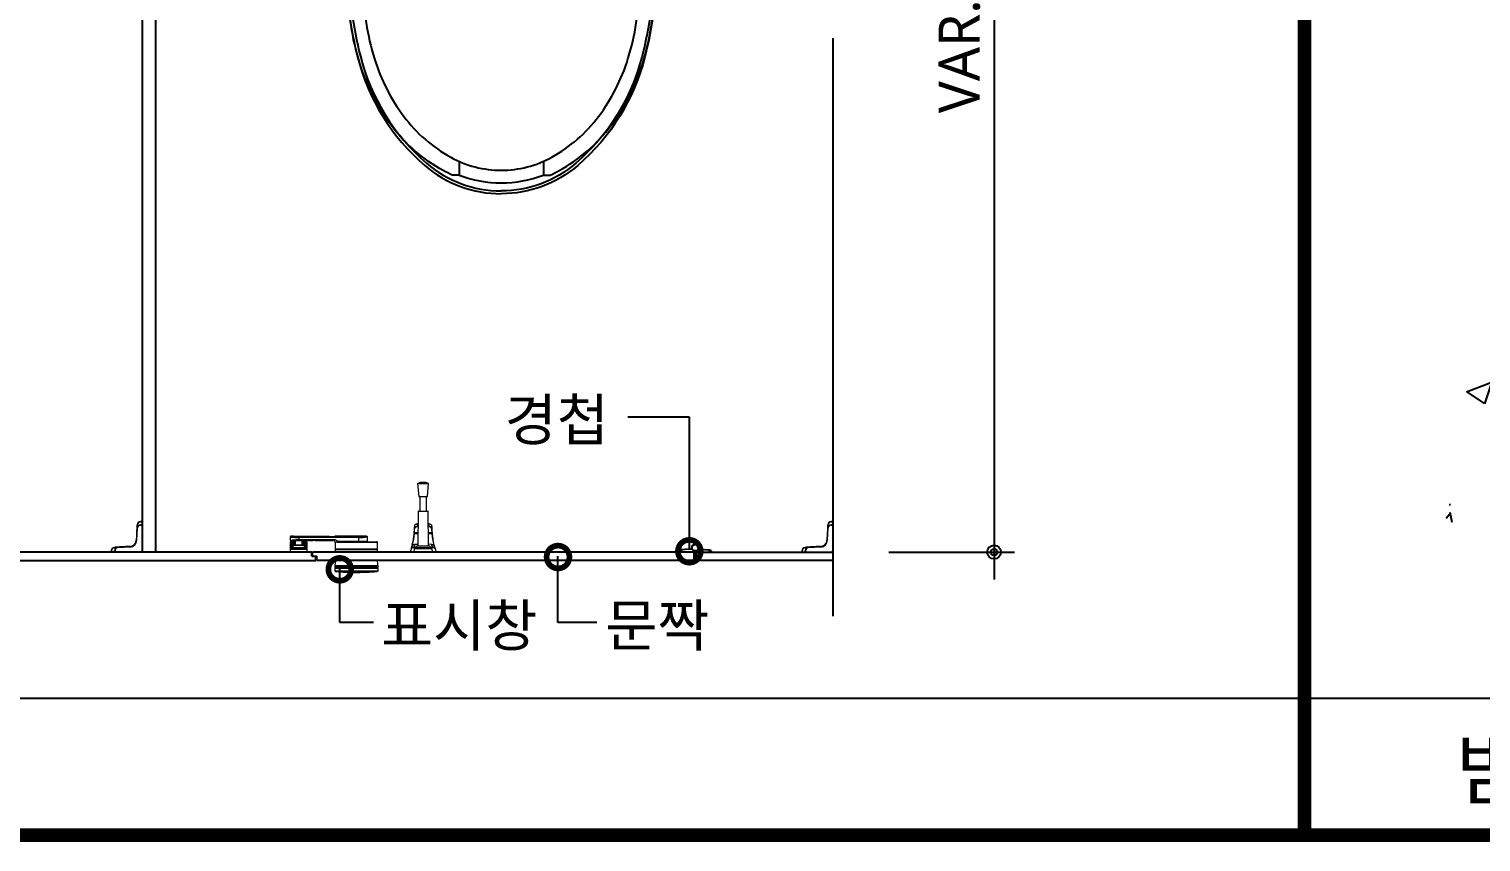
# Model space of a CAD drawing. Extents: x -256 to 8104, y -176 to 5714.
# Drawn here: x 3633 to 4694, y 2764 to 3359 of the extents above; entities that cross this region are included whole.
import ezdxf
from ezdxf.enums import TextEntityAlignment as Align

# ---------------------------------------------------------------- set-up
doc = ezdxf.new("R2010")
doc.units = 0
doc.header["$LTSCALE"] = 30
doc.layers.get('0').update_dxf_attribs({"linetype": 'CONTINUOUS'})
doc.layers.get('DEFPOINTS').update_dxf_attribs({"linetype": 'CONTINUOUS'})
for name, color, linetype in [('0_toilet', 6, 'CONTINUOUS'), ('DIM', 7, 'CONTINUOUS'), ('HAT', 8, 'CONTINUOUS'), ('TIT', 3, 'CONTINUOUS'), ('경첩', 4, 'CONTINUOUS'), ('문자', 3, 'CONTINUOUS'), ('부자재', 4, 'CONTINUOUS'), ('옷걸이', 4, 'CONTINUOUS'), ('잠금쇠(회전형)', 4, 'CONTINUOUS'), ('치수', 1, 'CONTINUOUS'), ('해치', 8, 'CONTINUOUS')]:
    doc.layers.add(name, color=color, linetype=linetype)
doc.styles.add('돋움', font='malgun.ttf')
doc.dimstyles.new('10', dxfattribs={"dimscale": 10, "dimtxt": 3, "dimasz": 1, "dimexe": 1.5, "dimexo": 2, "dimgap": 1, "dimtad": 1, "dimdec": 0, "dimlunit": 6, "dimtxsty": '돋움', "dimblk": 'DIMDOT', "dimcen": -1, "dimdle": 1.5, "dimclrt": 3, "dimazin": 3, "dimtfac": 1, "dimtdec": 0, "dimtix": 1, "dimtmove": 2, "dimatfit": 3, "dimldrblk": 'DIMDOT', "dimarcsym": 0})

# ---------------------------------------------------------------- blocks, each defined once
blk = doc.blocks.new('DIMDOT')
at = {"linetype": 'Continuous'}
blk.add_line((-2, 0), (2, 0), dxfattribs=at)
for radius in [0.5, 0.25]:
    blk.add_circle((0, 0), radius, dxfattribs=at)
blk = doc.blocks.new('*D480')
at = {"layer": 'DEFPOINTS', "color": 0}
for p in [(178967.6, 9137.4), (178967.6, 8412.4), (179064.5, 8412.4)]:
    blk.add_point(p, dxfattribs=at)
at = {"layer": 'DIM', "color": 0, "lineweight": -2, "ltscale": 10}
for p, q in [((178987.6, 9137.4), (179079.5, 9137.4)), ((179064.5, 9127.4), (179064.5, 8422.4)), ((178987.6, 8412.4), (179079.5, 8412.4))]:
    blk.add_line(p, q, dxfattribs=at)
at = {"layer": 'DIM', "color": 0, "lineweight": -2, "xscale": 10, "yscale": 10, "zscale": 10}
for p, rotation in [((179064.5, 9137.4), 90), ((179064.5, 8412.4), 270)]:
    blk.add_blockref('DIMDOT', p, dxfattribs=dict(at, rotation=rotation))
at = {"layer": 'DIM', "color": 3, "insert": (179039.2, 8774.9), "char_height": 30, "attachment_point": 5, "rotation": 90, "style": '돋움'}
blk.add_mtext('VAR.', dxfattribs=at)
blk = doc.blocks.new('_DOTSMALL')
at = {"color": 0, "linetype": 'ByBlock', "const_width": 0.5}
blk.add_lwpolyline([(-0.0625, 0, 1), (0.0625, 0, 1)], format="xyb", close=True, dxfattribs=at)
blk = doc.blocks.new('A$C63EC304E')
at = {"layer": '치수', "color": 1, "xscale": 2.5, "yscale": 2.5, "zscale": 2.5, "rotation": 234.3098741996962}
blk.add_blockref('_DOTSMALL', (0.312, 0.312), dxfattribs=at)
blk = doc.blocks.new('A$C2BC9653E')
at = {"layer": '치수', "xscale": 0.3333333333333333, "yscale": 0.3333333333333333, "zscale": 0.3333333333333333}
blk.add_blockref('A$C63EC304E', (0, 0), dxfattribs=at)
blk = doc.blocks.new('A$C7FC71301')
at = {"layer": '치수', "rotation": 180}
blk.add_blockref('A$C2BC9653E', (0.208, 0.208), dxfattribs=at)
blk = doc.blocks.new('A$C4A20372B')
at = {"layer": '치수'}
blk.add_blockref('A$C7FC71301', (0, 0), dxfattribs=at)
blk = doc.blocks.new('A$C566469F5')
at = {"layer": '치수'}
blk.add_blockref('A$C4A20372B', (0, 0), dxfattribs=at)
blk = doc.blocks.new('A$C7E317CD4')
at = {"layer": '해치', "xscale": 2, "yscale": 2, "zscale": 2}
blk.add_blockref('A$C566469F5', (0, 0), dxfattribs=at)
blk = doc.blocks.new('A$C601D7F27')
at = {"layer": '치수'}
blk.add_blockref('A$C7E317CD4', (0, 0), dxfattribs=at)
blk = doc.blocks.new('A$C38802C08')
at = {"layer": '치수'}
blk.add_blockref('A$C601D7F27', (0, 0), dxfattribs=at)
blk = doc.blocks.new('A$C10E41893')
at = {"layer": '부자재'}
for p, q in [((6.5, 0), (6.5, 196)), ((123.3, 196), (6.5, 196)), ((123.3, 192.5), (6.5, 192.5)), ((54.8, 0), (54.8, 177.5)), ((61.4, 0), (61.4, 177.5)), ((6.5, 0), (6.5, -196)), ((54.8, 0), (54.8, -177.5)), ((61.4, 0), (61.4, -177.5)), ((123.3, -192.5), (6.5, -192.5)), ((123.3, -196), (6.5, -196))]:
    blk.add_line(p, q, dxfattribs=at)
for points in [[(122.7, 196, -0.012538), (123.3, 196), (334.6, 190.3, -0.055395), (444.7, 175.1, -0.154276), (576.9, 93.3, -0.179504), (611.5, 0, -0.179504)], [(122.8, 192.5, -0.012538), (123.2, 192.5), (334.5, 186.8, -0.055395), (443.8, 171.7, -0.154276), (574.3, 91, -0.179504), (608, 0, -0.179504)], [(572, 51.4), (588.8, 51.4), (588.8, 59.6, 0.021185), (583.3, 70.7, 0.106084), (528.4, 133.7, 0.085733), (452.6, 172.4, 0.075373), (358.7, 186.6, 0.075373), (264.8, 172.4, 0.085733), (189, 133.7, 0.007337), (184.4, 130.1), (184.4, 122), (204.7, 122)], [(156.7, -72, 0.089162), (200.2, -118.7, 0.085733), (270.3, -154.5, 0.075373), (358.7, -167.9, 0.075373), (447.1, -154.5, 0.085733), (517.2, -118.7, 0.106084), (567, -61.6, 0.126931), (582.8, 0, 0.126931), (567, 61.6, 0.106084), (517.2, 118.7, 0.085733), (447.1, 154.5, 0.075373), (358.7, 167.9, 0.075373), (270.3, 154.5, 0.085733), (200.2, 118.7, 0.089162), (156.7, 72)], [(588.8, -51.4, 0.090214), (598.2, 0, 0.090214), (588.8, 51.4, 0.106084)], [(122.7, -196, 0.012538), (123.3, -196), (334.6, -190.3, 0.055395), (444.7, -175.1, 0.154276), (576.9, -93.3, 0.179504), (611.5, 0, 0.179504)], [(122.8, -192.5, 0.012538), (123.2, -192.5), (334.5, -186.8, 0.055395), (443.8, -171.7, 0.154276), (574.3, -91, 0.179504), (608, 0, 0.179504)], [(572, -51.4), (588.8, -51.4), (588.8, -59.6, -0.021185), (583.3, -70.7, -0.106084), (528.4, -133.7, -0.085733), (452.6, -172.4, -0.075373), (358.7, -186.6, -0.075373), (264.8, -172.4, -0.085733), (189, -133.7, -0.007337), (184.4, -130.1), (184.4, -122), (204.7, -122)]]:
    blk.add_lwpolyline(points, format="xyb", dxfattribs=at)
blk.add_lwpolyline([(138, -60.8), (119.3, -60.8), (119.3, -79.5), (156.7, -79.5), (156.7, -60.8), (138, -60.8), (147.3, -60.8), (147.3, 60.8), (138, 60.8), (156.7, 60.8), (156.7, 79.5), (119.3, 79.5), (119.3, 60.8), (138, 60.8), (138, -60.8), (119.3, -60.8)], dxfattribs=at)
for centre, start, end in [((39.8, 177.5), 0, 90), ((46.4, 177.5), 0, 90), ((39.8, -177.5), 270, 0), ((46.4, -177.5), 270, 0)]:
    blk.add_arc(centre, 15, start, end, dxfattribs=at)
blk = doc.blocks.new('EDGE_18', base_point=(174726.3, 5436.3))
at = {"layer": '해치'}
h = blk.add_hatch(dxfattribs=at)
h.set_pattern_fill('AR-CONC', color=256, style=0)
h.set_pattern_definition([(50, (177965.83, 7000.36), (182.185, -15.939), [19.05, -209.55]), (355, (177965.83, 7000.36), (-35.243, 191.057), [15.24, -167.64]), (100.451, (177981.02, 6999.03), (146.943, 175.117), [16.19, -178.09]), (46.184, (177965.83, 7051.16), (271.079, -42.042), [28.575, -314.325]), (96.636, (177988.42, 7047.66), (237.404, 247.426), [24.285, -267.135]), (351.184, (177965.83, 7051.16), (237.405, 247.425), [22.86, -251.46]), (21, (177991.23, 7038.46), (151.615, -102.2655), [19.05, -209.55]), (326, (177991.23, 7038.46), (61.802, 184.188), [15.24, -167.64]), (71.4514, (178003.87, 7029.94), (213.416, 81.923), [16.19, -178.09]), (37.5, (177965.835, 7000.36), (3.0886, 84.555), [0, -165.608, 0, -170.18, 0, -168.275]), (7.5, (177965.835, 7000.36), (66.8197, 100.1806), [0, -97.028, 0, -161.798, 0, -64.135]), (327.5, (177909.19, 7000.36), (135.5906, -5.7287), [0, -63.5, 0, -198.12, 0, -262.89]), (317.5, (177883.79, 7000.36), (148.129, 25.4265), [0, -82.55, 0, -131.572, 0, -186.69])])
h.paths.add_polyline_path([(180445.4, 8434.1), (180445.4, 8537.1), (179395.2, 8537.1), (179395.2, 8434.1)])
blk.add_line((178946.5, 8788.2), (178946.5, 8365.6))
at = {"color": 8}
for p, q in [((177210.4, 8305.6), (179173, 8305.6)), ((179173, 8305.6), (180558.3, 8305.6))]:
    blk.add_line(p, q, dxfattribs=at)
at = {"color": 8, "const_width": 10}
for points in [[(179291.5, 8205.6), (179291.5, 10974.7)], [(174773.7, 8205.6), (180558.3, 8205.6)]]:
    blk.add_lwpolyline(points, dxfattribs=at)
at = {"layer": '0_toilet'}
for p, q in [((178441.5, 9137.4), (178441.5, 8412.4)), ((178451.6, 8412.4), (178451.6, 9137.4)), ((178565.5, 8412.4), (178336.5, 8412.4)), ((178565.5, 8409.4), (178565.5, 8412.4)), ((178565.5, 8409.4), (178569.2, 8409.4)), ((178845.1, 8412.4), (178566.2, 8412.4)), ((178566.2, 8409.4), (178566.2, 8412.4)), ((178568.5, 8406.4), (178568.5, 8409.4)), ((178569.2, 8406.4), (178569.2, 8409.4)), ((178845.1, 8406.4), (178845.1, 8412.4)), ((178846.6, 8412.4), (178946.5, 8412.4)), ((178846.6, 8406.4), (178846.6, 8412.4)), ((178336.5, 8406.4), (178568.5, 8406.4)), ((178845.1, 8406.4), (178569.2, 8406.4)), ((178946.5, 8406.4), (178846.6, 8406.4))]:
    blk.add_line(p, q, dxfattribs=at)
at = {"layer": '경첩', "color": 4, "linetype": 'Continuous', "lineweight": 15}
for p, q in [((178437.7, 8431.5), (178437.6, 8428.8)), ((178437.7, 8431.5), (178437.9, 8431.3)), ((178437.8, 8432.1), (178438, 8432)), ((178438, 8432.6), (178437.9, 8430.1)), ((178438.2, 8431.2), (178438.2, 8432.6)), ((178440.2, 8432.4), (178440.2, 8432.5)), ((178440.2, 8432.5), (178441.5, 8432.5)), ((178440.2, 8432.4), (178440.2, 8432.1)), ((178441.5, 8432.4), (178440.2, 8432.4)), ((178440.2, 8432.1), (178441.5, 8432.1)), ((178440.3, 8434.6), (178440.3, 8434.9)), ((178441.5, 8434.9), (178440.3, 8434.9)), ((178440.3, 8434.6), (178441.5, 8434.6)), ((178441.5, 8434.6), (178441.5, 8434.9)), ((178441.5, 8432.5), (178441.5, 8434.6)), ((178441.5, 8432.1), (178441.5, 8432.4)), ((178441.5, 8432.1), (178441.5, 8413.9)), ((178942.7, 8431.5), (178942.6, 8428.8)), ((178942.7, 8431.5), (178943, 8431.3)), ((178942.8, 8432.1), (178943, 8432)), ((178943, 8432.6), (178942.9, 8430.1)), ((178943.2, 8431.2), (178943.3, 8432.6)), ((178945.3, 8432.4), (178945.3, 8432.5)), ((178945.3, 8432.5), (178946.5, 8432.5)), ((178945.3, 8432.4), (178945.3, 8432.1)), ((178946.5, 8432.4), (178945.3, 8432.4)), ((178945.3, 8432.1), (178946.5, 8432.1)), ((178945.4, 8434.6), (178945.4, 8434.9)), ((178946.5, 8434.9), (178945.4, 8434.9)), ((178945.4, 8434.6), (178946.5, 8434.6)), ((178946.5, 8434.6), (178946.5, 8434.9)), ((178946.5, 8432.5), (178946.5, 8434.6)), ((178946.5, 8432.1), (178946.5, 8432.4)), ((178946.5, 8432.1), (178946.5, 8413.9)), ((178436.9, 8419.8), (178437.1, 8419.6)), ((178437.1, 8420.7), (178437.4, 8420.5)), ((178437.3, 8420.1), (178437.1, 8420.3)), ((178437.1, 8420.3), (178437.3, 8420.1)), ((178437.3, 8423.3), (178437.2, 8422.4)), ((178437.2, 8422.4), (178437.5, 8422.1)), ((178437.2, 8422.4), (178437.2, 8422.3)), ((178437.2, 8422.3), (178437.5, 8422)), ((178437.2, 8422.3), (178437.2, 8421.9)), ((178437.2, 8421.9), (178437.5, 8421.7)), ((178437.2, 8421.9), (178437.2, 8421.8)), ((178437.2, 8421.8), (178437.5, 8421.6)), ((178437.2, 8421.8), (178437.2, 8421.2)), ((178437.2, 8420.9), (178437.4, 8420.7)), ((178437.5, 8426.8), (178437.3, 8423.9)), ((178437.3, 8423.9), (178437.6, 8423.7)), ((178437.3, 8423.9), (178437.6, 8423.7)), ((178437.3, 8423.9), (178437.3, 8423.5)), ((178437.3, 8423.5), (178437.5, 8423.3)), ((178437.3, 8423.3), (178437.5, 8423)), ((178437.9, 8430.1), (178437.4, 8421.2)), ((178437.5, 8428.2), (178437.8, 8427.9)), ((178437.5, 8427.8), (178437.7, 8427.6)), ((178437.5, 8427.8), (178437.5, 8427.2)), ((178437.5, 8427.2), (178437.7, 8426.9)), ((178437.5, 8426.8), (178437.7, 8426.6)), ((178437.6, 8428.8), (178437.8, 8428.6)), ((178437.7, 8421.1), (178438.1, 8430.1)), ((178942, 8419.8), (178942.2, 8419.6)), ((178942.3, 8420.1), (178942.1, 8420.3)), ((178942.1, 8420.3), (178942.3, 8420.1)), ((178942.3, 8421.8), (178942.2, 8421.2)), ((178942.2, 8420.9), (178942.4, 8420.7)), ((178942.2, 8420.7), (178942.4, 8420.5)), ((178942.3, 8423.3), (178942.6, 8423)), ((178942.3, 8423.3), (178942.3, 8422.4)), ((178942.3, 8422.4), (178942.5, 8422.1)), ((178942.3, 8422.4), (178942.3, 8422.3)), ((178942.3, 8422.3), (178942.5, 8422)), ((178942.3, 8422.3), (178942.3, 8421.9)), ((178942.3, 8421.9), (178942.5, 8421.7)), ((178942.3, 8421.9), (178942.3, 8421.8)), ((178942.3, 8421.8), (178942.5, 8421.6)), ((178942.5, 8426.8), (178942.4, 8423.9)), ((178942.4, 8423.9), (178942.6, 8423.7)), ((178942.4, 8423.9), (178942.6, 8423.7)), ((178942.4, 8423.9), (178942.4, 8423.5)), ((178942.4, 8423.5), (178942.6, 8423.3)), ((178942.9, 8430.1), (178942.5, 8421.2)), ((178942.6, 8427.8), (178942.5, 8427.2)), ((178942.5, 8427.2), (178942.8, 8426.9)), ((178942.5, 8426.8), (178942.7, 8426.6)), ((178942.6, 8428.8), (178942.8, 8428.6)), ((178942.6, 8428.2), (178942.8, 8427.9)), ((178942.6, 8427.8), (178942.8, 8427.6)), ((178942.7, 8421.1), (178943.2, 8430.1)), ((178419.2, 8413.5), (178419, 8413.5)), ((178419, 8413.5), (178419, 8412.4)), ((178419, 8412.4), (178419.2, 8412.4)), ((178419.2, 8412.4), (178419.2, 8413.5)), ((178419.2, 8412.4), (178421.4, 8412.4)), ((178423.7, 8416), (178421.2, 8415.9)), ((178421.2, 8415.6), (178422.7, 8415.7)), ((178421.4, 8412.4), (178421.4, 8413.6)), ((178421.4, 8413.6), (178421.5, 8413.6)), ((178421.5, 8413.6), (178421.7, 8413.6)), ((178421.5, 8413.6), (178421.5, 8412.4)), ((178421.5, 8412.4), (178421.7, 8412.4)), ((178421.7, 8416.1), (178421.8, 8416.1)), ((178421.7, 8416.1), (178421.9, 8415.9)), ((178421.7, 8412.4), (178421.7, 8413.6)), ((178440, 8412.4), (178421.7, 8412.4)), ((178425, 8416.3), (178421.8, 8416.1)), ((178432.7, 8416.4), (178423.7, 8416)), ((178423.7, 8415.7), (178432.7, 8416.2)), ((178425, 8416.3), (178425.2, 8416.1)), ((178425.7, 8416.3), (178425.9, 8416.1)), ((178426, 8416.3), (178426.3, 8416.1)), ((178429.4, 8416.5), (178426.7, 8416.4)), ((178426.7, 8416.4), (178426.9, 8416.1)), ((178429.4, 8416.5), (178429.6, 8416.3)), ((178430.1, 8416.5), (178430.3, 8416.3)), ((178430.4, 8416.5), (178430.6, 8416.3)), ((178431.1, 8416.6), (178431.3, 8416.3)), ((178432.4, 8416.6), (178431.1, 8416.6)), ((178432.7, 8416.7), (178432.4, 8416.6)), ((178432.4, 8416.6), (178432.7, 8416.4)), ((178433.7, 8416.8), (178433.9, 8416.6)), ((178434.2, 8417), (178434.4, 8416.8)), ((178434.5, 8417.1), (178434.6, 8416.9)), ((178434.9, 8417.3), (178435.1, 8417.2)), ((178435.1, 8417.5), (178435.3, 8417.3)), ((178436.2, 8418.5), (178436.4, 8418.3)), ((178436.4, 8418.7), (178436.5, 8418.5)), ((178436.6, 8419.2), (178436.8, 8419)), ((178436.8, 8419.4), (178436.9, 8419.2)), ((178924.3, 8413.5), (178924, 8413.5)), ((178924, 8413.5), (178924, 8412.4)), ((178924, 8412.4), (178924.3, 8412.4)), ((178924.3, 8412.4), (178924.3, 8413.5)), ((178924.3, 8412.4), (178926.4, 8412.4)), ((178928.8, 8416), (178926.3, 8415.9)), ((178926.3, 8415.6), (178927.7, 8415.7)), ((178926.4, 8412.4), (178926.4, 8413.6)), ((178926.4, 8413.6), (178926.5, 8413.6)), ((178926.5, 8413.6), (178926.8, 8413.6)), ((178926.5, 8413.6), (178926.5, 8412.4)), ((178926.5, 8412.4), (178926.8, 8412.4)), ((178930.1, 8416.3), (178926.8, 8416.1)), ((178926.8, 8416.1), (178926.8, 8416.1)), ((178926.8, 8416.1), (178926.9, 8415.9)), ((178926.8, 8412.4), (178926.8, 8413.6)), ((178945, 8412.4), (178926.8, 8412.4)), ((178937.7, 8416.4), (178928.8, 8416)), ((178928.8, 8415.7), (178937.7, 8416.2)), ((178930.1, 8416.3), (178930.3, 8416.1)), ((178930.7, 8416.3), (178931, 8416.1)), ((178931.1, 8416.3), (178931.3, 8416.1)), ((178934.4, 8416.5), (178931.7, 8416.4)), ((178931.7, 8416.4), (178932, 8416.1)), ((178934.4, 8416.5), (178934.7, 8416.3)), ((178935.1, 8416.5), (178935.4, 8416.3)), ((178935.5, 8416.5), (178935.7, 8416.3)), ((178936.1, 8416.6), (178936.4, 8416.3)), ((178937.5, 8416.6), (178936.1, 8416.6)), ((178937.7, 8416.7), (178937.5, 8416.6)), ((178937.5, 8416.6), (178937.7, 8416.4)), ((178938.7, 8416.8), (178938.9, 8416.6)), ((178939.3, 8417), (178939.5, 8416.8)), ((178939.5, 8417.1), (178939.7, 8416.9)), ((178940, 8417.3), (178940.1, 8417.2)), ((178940.2, 8417.5), (178940.4, 8417.3)), ((178941.3, 8418.5), (178941.4, 8418.3)), ((178941.4, 8418.7), (178941.6, 8418.5)), ((178941.7, 8419.2), (178941.9, 8419)), ((178941.8, 8419.4), (178942, 8419.2))]:
    blk.add_line(p, q, dxfattribs=at)
at = {"layer": '경첩', "color": 4, "linetype": 'Continuous', "lineweight": 15, "flags": 128}
for points in [[(178437.7, 8432.1), (178437.7, 8432.1), (178437.7, 8432.1), (178437.8, 8432.1), (178437.8, 8432.1), (178437.8, 8432.1), (178437.8, 8432.1), (178437.8, 8432.1), (178437.8, 8432.1)], [(178437.7, 8432.1), (178437.7, 8431.9), (178437.7, 8431.8), (178437.7, 8431.7), (178437.7, 8431.5)], [(178438.2, 8432.6), (178438.2, 8432.6), (178438.1, 8432.6), (178438.1, 8432.6), (178438.1, 8432.6), (178438, 8432.6), (178438, 8432.6), (178438, 8432.6), (178438, 8432.6)], [(178942.8, 8432.1), (178942.8, 8431.9), (178942.7, 8431.8), (178942.7, 8431.7), (178942.7, 8431.5)], [(178942.8, 8432.1), (178942.8, 8432.1), (178942.8, 8432.1), (178942.8, 8432.1), (178942.8, 8432.1), (178942.8, 8432.1), (178942.8, 8432.1), (178942.8, 8432.1), (178942.8, 8432.1)], [(178943.3, 8432.6), (178943.2, 8432.6), (178943.2, 8432.6), (178943.1, 8432.6), (178943.1, 8432.6), (178943.1, 8432.6), (178943.1, 8432.6), (178943, 8432.6), (178943, 8432.6)], [(178437.2, 8420.9), (178437.2, 8420.7), (178437.1, 8420.7)], [(178437.1, 8420.3), (178437.1, 8420.3), (178437.1, 8420.3)], [(178437.3, 8423.9), (178437.3, 8423.9), (178437.3, 8423.9)], [(178437.3, 8423.5), (178437.3, 8423.4), (178437.3, 8423.4), (178437.3, 8423.3)], [(178437.4, 8421.2), (178437.4, 8421.2), (178437.5, 8421.2), (178437.5, 8421.2), (178437.5, 8421.2), (178437.6, 8421.2), (178437.6, 8421.2), (178437.6, 8421.2), (178437.7, 8421.1)], [(178437.6, 8428.8), (178437.5, 8428.7), (178437.5, 8428.6), (178437.5, 8428.5), (178437.5, 8428.4), (178437.5, 8428.3), (178437.5, 8428.2), (178437.5, 8428.2), (178437.5, 8428.2)], [(178437.9, 8430.1), (178437.9, 8430.1), (178437.9, 8430.1), (178437.9, 8430.1), (178437.9, 8430.1), (178438, 8430.1), (178438, 8430.1), (178438.1, 8430.1), (178438.1, 8430.1)], [(178942.1, 8420.3), (178942.1, 8420.3), (178942.1, 8420.3)], [(178942.2, 8420.9), (178942.2, 8420.7), (178942.2, 8420.7)], [(178942.4, 8423.5), (178942.4, 8423.4), (178942.3, 8423.4), (178942.3, 8423.3)], [(178942.4, 8423.9), (178942.4, 8423.9), (178942.4, 8423.9)], [(178942.5, 8421.2), (178942.5, 8421.2), (178942.5, 8421.2), (178942.5, 8421.2), (178942.6, 8421.2), (178942.6, 8421.2), (178942.6, 8421.2), (178942.7, 8421.2), (178942.7, 8421.1)], [(178942.6, 8428.8), (178942.6, 8428.7), (178942.6, 8428.6), (178942.6, 8428.5), (178942.6, 8428.4), (178942.6, 8428.3), (178942.6, 8428.2), (178942.6, 8428.2), (178942.6, 8428.2)], [(178942.9, 8430.1), (178942.9, 8430.1), (178942.9, 8430.1), (178943, 8430.1), (178943, 8430.1), (178943, 8430.1), (178943.1, 8430.1), (178943.1, 8430.1), (178943.2, 8430.1)], [(178421.2, 8415.6), (178421.2, 8415.7), (178421.2, 8415.7), (178421.2, 8415.8), (178421.2, 8415.8), (178421.2, 8415.8), (178421.2, 8415.8), (178421.2, 8415.9), (178421.2, 8415.9)], [(178423.7, 8416), (178423.7, 8416), (178423.7, 8416), (178423.7, 8415.9), (178423.7, 8415.9), (178423.7, 8415.9), (178423.7, 8415.8), (178423.7, 8415.8), (178423.7, 8415.7)], [(178425.7, 8416.3), (178425.7, 8416.3), (178425.6, 8416.3), (178425.6, 8416.3), (178425.5, 8416.3), (178425.4, 8416.3), (178425.3, 8416.3), (178425.1, 8416.3), (178425, 8416.3)], [(178426.7, 8416.4), (178426.6, 8416.4), (178426.5, 8416.4), (178426.4, 8416.4), (178426.3, 8416.3), (178426.2, 8416.3), (178426.1, 8416.3), (178426.1, 8416.3), (178426, 8416.3), (178426, 8416.3)], [(178430.1, 8416.5), (178430.1, 8416.5), (178430, 8416.5), (178430, 8416.5), (178429.9, 8416.5), (178429.8, 8416.5), (178429.7, 8416.5), (178429.5, 8416.5), (178429.4, 8416.5)], [(178431.1, 8416.6), (178430.9, 8416.6), (178430.8, 8416.6), (178430.7, 8416.6), (178430.6, 8416.6), (178430.5, 8416.6), (178430.5, 8416.5), (178430.4, 8416.5), (178430.4, 8416.5)], [(178432.7, 8416.4), (178432.7, 8416.4), (178432.7, 8416.4), (178432.7, 8416.4), (178432.7, 8416.3), (178432.7, 8416.3), (178432.7, 8416.2), (178432.7, 8416.2), (178432.7, 8416.2)], [(178926.3, 8415.6), (178926.3, 8415.7), (178926.3, 8415.7), (178926.3, 8415.8), (178926.3, 8415.8), (178926.3, 8415.8), (178926.3, 8415.8), (178926.3, 8415.9), (178926.3, 8415.9)], [(178928.8, 8416), (178928.8, 8416), (178928.8, 8416), (178928.8, 8415.9), (178928.8, 8415.9), (178928.8, 8415.9), (178928.8, 8415.8), (178928.8, 8415.8), (178928.8, 8415.7)], [(178930.7, 8416.3), (178930.7, 8416.3), (178930.7, 8416.3), (178930.6, 8416.3), (178930.5, 8416.3), (178930.4, 8416.3), (178930.3, 8416.3), (178930.2, 8416.3), (178930.1, 8416.3)], [(178931.7, 8416.4), (178931.6, 8416.4), (178931.5, 8416.4), (178931.4, 8416.4), (178931.3, 8416.3), (178931.2, 8416.3), (178931.2, 8416.3), (178931.1, 8416.3), (178931.1, 8416.3), (178931.1, 8416.3)], [(178935.1, 8416.5), (178935.1, 8416.5), (178935.1, 8416.5), (178935, 8416.5), (178934.9, 8416.5), (178934.8, 8416.5), (178934.7, 8416.5), (178934.6, 8416.5), (178934.4, 8416.5)], [(178936.1, 8416.6), (178936, 8416.6), (178935.9, 8416.6), (178935.8, 8416.6), (178935.7, 8416.6), (178935.6, 8416.6), (178935.5, 8416.5), (178935.5, 8416.5), (178935.5, 8416.5)], [(178937.7, 8416.4), (178937.7, 8416.4), (178937.7, 8416.4), (178937.7, 8416.4), (178937.7, 8416.3), (178937.7, 8416.3), (178937.7, 8416.2), (178937.7, 8416.2), (178937.7, 8416.2)]]:
    blk.add_lwpolyline(points, dxfattribs=at)
at = {"layer": '경첩', "color": 4, "linetype": 'Continuous', "lineweight": 15}
for centre, radius, start, end in [((178440.2, 8430), 2.35, 90, 177.3017), ((178440.3, 8432.5), 2.35, 90, 177.3017), ((178440.2, 8430), 2.1, 90, 177.3017), ((178440.3, 8432.5), 2.1, 90, 177.3017), ((178945.3, 8430), 2.35, 90, 177.3017), ((178945.4, 8432.5), 2.35, 90, 177.3017), ((178945.3, 8430), 2.1, 90, 177.3017), ((178945.4, 8432.5), 2.1, 90, 177.3017), ((178432.4, 8421.4), 5, 272.6983, 357.3017), ((178432.4, 8421.4), 5.25, 272.6983, 357.3017), ((178432.4, 8421.4), 4.75, 335.0052, 340.234), ((178432.4, 8421.4), 4.75, 340.234, 346.7569), ((178432.4, 8421.4), 4.75, 346.8377, 351.3944), ((178432.4, 8421.4), 4.75, 354.0912, 357.3017), ((178937.5, 8421.4), 5, 272.6983, 357.3017), ((178937.5, 8421.4), 5.25, 272.6983, 357.3017), ((178937.5, 8421.4), 4.75, 335.0052, 340.234), ((178937.5, 8421.4), 4.75, 340.234, 346.7569), ((178937.5, 8421.4), 4.75, 346.8377, 351.3944), ((178937.5, 8421.4), 4.75, 354.0912, 357.3017), ((178421.3, 8413.5), 2.35, 92.6983, 180), ((178421.3, 8413.5), 2.1, 92.6983, 180), ((178423.8, 8413.6), 2.35, 92.6983, 180), ((178423.8, 8413.6), 2.1, 92.6983, 180), ((178432.4, 8421.4), 4.75, 272.6983, 285), ((178432.4, 8421.4), 4.75, 284.9998, 291.7506), ((178432.4, 8421.4), 4.75, 294.9948, 301.2998), ((178432.5, 8421.4), 4.75, 301.2991, 304.3858), ((178432.4, 8421.4), 4.75, 304.3849, 322.5608), ((178432.4, 8421.4), 4.75, 322.5612, 325.6145), ((178432.4, 8421.4), 4.75, 325.6151, 331.8264), ((178440, 8413.9), 1.5, 270, 0), ((178926.4, 8413.5), 2.35, 92.6983, 180), ((178926.4, 8413.5), 2.1, 92.6983, 180), ((178928.9, 8413.6), 2.35, 92.6983, 180), ((178928.9, 8413.6), 2.1, 92.6983, 180), ((178937.5, 8421.4), 4.75, 272.6983, 285), ((178937.5, 8421.4), 4.75, 284.9998, 291.7506), ((178937.5, 8421.4), 4.75, 294.9948, 301.2998), ((178937.5, 8421.4), 4.75, 301.2991, 304.3858), ((178937.5, 8421.4), 4.75, 304.3849, 322.5608), ((178937.5, 8421.4), 4.75, 322.5612, 325.6145), ((178937.5, 8421.4), 4.75, 325.6151, 331.8264), ((178945, 8413.9), 1.5, 270, 0)]:
    blk.add_arc(centre, radius, start, end, dxfattribs=at)
at = {"layer": '부자재'}
for p, q in [((178834.4, 8413.3), (178834.4, 8412.4)), ((178845.1, 8412.4), (178834.4, 8412.4)), ((178842.2, 8414.5), (178835, 8414)), ((178835.7, 8413.5), (178835.7, 8412.4)), ((178845.9, 8412.9), (178845.9, 8412.1)), ((178846.1, 8412.1), (178845.9, 8412.1)), ((178846.1, 8412.9), (178846.1, 8412.1)), ((178846.6, 8412.4), (178857.6, 8412.4)), ((178846.6, 8412.4), (178846.6, 8412.4)), ((178848.9, 8414.5), (178857, 8414)), ((178856.4, 8413.5), (178856.4, 8412.4)), ((178857.6, 8413.3), (178857.6, 8412.4))]:
    blk.add_line(p, q, dxfattribs=at)
at = {"layer": '부자재', "color": 1}
blk.add_circle((178846, 8415.6), 2.34, dxfattribs=at)
at = {"layer": '부자재'}
for centre, radius, start, end in [((178835.1, 8413.3), 0.7, 101.7765, 181.6712), ((178836.5, 8413.2), 0.884, 113.4077, 164.5497), ((178842.1, 8415.8), 1.29, 272.9231, 352.4724), ((178846, 8415.6), 2.62, 270, 180), ((178846.4, 8411.3), 1.65, 102.5267, 141.5475), ((178845.7, 8411.3), 1.65, 43.1003, 77.4733), ((178846.1, 8415.2), 2.86, 280.084, 345.9792), ((178849.9, 8415.8), 1.29, 187.5276, 267.0769), ((178855.5, 8413.2), 0.884, 15.4503, 67.3004), ((178856.9, 8413.3), 0.7, 358.3288, 78.2235)]:
    blk.add_arc(centre, radius, start, end, dxfattribs=at)
at = {"layer": '옷걸이', "lineweight": 15}
for p, q in [((178643, 8462.7), (178643.8, 8453.2)), ((178643, 8462.7), (178651, 8462.7)), ((178650.3, 8453.2), (178651, 8462.7)), ((178643.8, 8453.2), (178650.3, 8453.2)), ((178644.5, 8453.2), (178644.5, 8442.4)), ((178649.5, 8442.4), (178649.5, 8453.2)), ((178643.3, 8442.1), (178643.1, 8416.9)), ((178650.8, 8442.1), (178643.3, 8442.1)), ((178643.5, 8442.4), (178647, 8442.4)), ((178647, 8442.4), (178650.5, 8442.4)), ((178651, 8416.9), (178650.8, 8442.1)), ((178643.2, 8433), (178643.1, 8433)), ((178643.1, 8433), (178643.1, 8432.9)), ((178643.2, 8432.9), (178643.1, 8432.9)), ((178643.1, 8431.4), (178643.1, 8431)), ((178643.1, 8431.4), (178643.2, 8431.4)), ((178643.2, 8431), (178643.1, 8431)), ((178651, 8433), (178650.9, 8433)), ((178651, 8432.9), (178650.9, 8432.9)), ((178650.9, 8431.4), (178650.9, 8431)), ((178650.9, 8431.4), (178650.9, 8431.4)), ((178650.9, 8431), (178650.9, 8431)), ((178651, 8433), (178651, 8432.9)), ((178643.1, 8425.9), (178640.7, 8425.9)), ((178640.8, 8426.7), (178643.1, 8426.7)), ((178650.9, 8426.7), (178653.3, 8426.7)), ((178653.4, 8425.9), (178650.9, 8425.9)), ((178637.5, 8412.4), (178638.4, 8414.9)), ((178639.9, 8412.4), (178637.5, 8412.4)), ((178638.4, 8414.9), (178638.4, 8415)), ((178638.4, 8414.9), (178638.4, 8414.9)), ((178639.4, 8415.7), (178639.2, 8415.7)), ((178640.8, 8417.8), (178639.3, 8417.8)), ((178640.8, 8417.8), (178639.3, 8417.8)), ((178639.3, 8415.6), (178639.3, 8415.6)), ((178654.7, 8415.6), (178639.3, 8415.6)), ((178640.7, 8414.9), (178639.9, 8412.4)), ((178654.1, 8412.4), (178639.9, 8412.4)), ((178640.7, 8417.2), (178640.8, 8417.8)), ((178640.7, 8414.9), (178640.7, 8415.6)), ((178640.7, 8415.6), (178653.3, 8415.6)), ((178653.3, 8414.9), (178640.7, 8414.9)), ((178651.8, 8416.9), (178642.2, 8416.9)), ((178654.7, 8417.8), (178653.3, 8417.8)), ((178653.3, 8417.8), (178653.3, 8417.2)), ((178654.7, 8417.8), (178653.3, 8417.8)), ((178653.3, 8414.9), (178653.3, 8415.6)), ((178654.1, 8412.4), (178653.3, 8414.9)), ((178656.5, 8412.4), (178654.1, 8412.4)), ((178654.8, 8415.7), (178654.7, 8415.7)), ((178654.7, 8415.6), (178654.7, 8415.6)), ((178654.8, 8415.7), (178654.8, 8415.7)), ((178655.7, 8415), (178655.7, 8414.9)), ((178655.7, 8414.9), (178656.5, 8412.4)), ((178655.7, 8414.9), (178655.7, 8414.9))]:
    blk.add_line(p, q, dxfattribs=at)
at = {"layer": '옷걸이', "lineweight": 15, "flags": 128}
for points in [[(178643.1, 8433), (178643, 8433), (178642.7, 8433), (178642.4, 8432.9), (178642.1, 8432.9), (178641.8, 8432.8), (178641.5, 8432.6), (178641.2, 8432.5), (178641, 8432.3), (178640.9, 8432.1), (178640.7, 8431.9), (178640.6, 8431.6), (178640.6, 8431.4), (178640.6, 8431.4)], [(178643.1, 8432.9), (178642.7, 8432.9), (178642.3, 8432.8), (178641.9, 8432.7), (178641.5, 8432.6), (178641.2, 8432.4), (178641, 8432.2), (178640.8, 8431.9), (178640.7, 8431.7), (178640.6, 8431.3), (178640.6, 8431.3)], [(178640.6, 8429.8), (178640.6, 8430.1), (178640.7, 8430.3), (178640.9, 8430.6), (178641.2, 8430.8), (178641.5, 8431), (178641.8, 8431.1), (178642.2, 8431.3), (178642.6, 8431.3), (178643.1, 8431.4)], [(178643.1, 8431), (178642.6, 8431), (178642.3, 8430.9), (178641.9, 8430.8), (178641.6, 8430.7), (178641.4, 8430.5), (178641.1, 8430.3), (178641, 8430.1), (178640.9, 8429.8), (178640.9, 8429.6)], [(178650.9, 8431.4), (178651.4, 8431.4), (178651.8, 8431.3), (178652.2, 8431.2), (178652.5, 8431), (178652.8, 8430.8), (178653.1, 8430.6), (178653.3, 8430.4), (178653.4, 8430.1), (178653.4, 8429.8)], [(178653.2, 8429.6), (178653.1, 8429.9), (178653, 8430.1), (178652.8, 8430.4), (178652.6, 8430.5), (178652.3, 8430.7), (178652, 8430.9), (178651.7, 8431), (178651.3, 8431), (178650.9, 8431)], [(178653.4, 8431.3), (178653.5, 8431.3), (178653.4, 8431.5), (178653.4, 8431.8), (178653.3, 8432), (178653.1, 8432.2), (178652.9, 8432.4), (178652.7, 8432.5), (178652.4, 8432.7), (178652.2, 8432.8), (178651.9, 8432.9), (178651.5, 8433), (178651.2, 8433), (178651, 8433)], [(178653.5, 8431.3), (178653.4, 8431.6), (178653.3, 8431.8), (178653.2, 8432.1), (178652.9, 8432.3), (178652.6, 8432.5), (178652.3, 8432.7), (178651.9, 8432.8), (178651.5, 8432.9), (178651, 8432.9), (178651, 8432.9)], [(178640.4, 8425.9), (178640.4, 8425.9), (178640.5, 8425.9), (178640.5, 8425.9), (178640.5, 8425.9), (178640.5, 8425.9), (178640.6, 8425.9), (178640.6, 8425.9), (178640.7, 8425.9)], [(178653.6, 8425.9), (178653.6, 8425.9), (178653.6, 8425.9), (178653.6, 8425.9), (178653.5, 8425.9), (178653.5, 8425.9), (178653.5, 8425.9), (178653.4, 8425.9), (178653.4, 8425.9)], [(178639.1, 8417.6), (178639.1, 8417.6), (178639.1, 8417.6)], [(178639.3, 8415.7), (178639.2, 8415.7), (178639.2, 8415.7)], [(178639.3, 8417.8), (178639.3, 8417.8), (178639.3, 8417.8)], [(178639.4, 8415.7), (178639.3, 8415.7), (178639.3, 8415.6)], [(178639.3, 8415.7), (178639.3, 8415.7), (178639.4, 8415.7)], [(178641.5, 8415.7), (178641.1, 8415.7), (178640.9, 8415.7), (178640.8, 8415.7), (178640.9, 8415.8), (178641.2, 8415.8), (178641.3, 8415.8)], [(178643.1, 8418.2), (178642.5, 8418.1), (178641.2, 8418.1)], [(178652.8, 8418.1), (178651.3, 8418.2), (178651, 8418.2)], [(178652.8, 8415.8), (178653, 8415.8), (178653.2, 8415.8), (178653.2, 8415.7), (178653.1, 8415.7), (178652.7, 8415.7), (178652.3, 8415.7)], [(178654.7, 8415.6), (178654.7, 8415.7), (178654.7, 8415.7)], [(178654.8, 8415.7), (178654.7, 8415.7), (178654.7, 8415.7)]]:
    blk.add_lwpolyline(points, dxfattribs=at)
at = {"layer": '옷걸이', "lineweight": 15}
for centre, radius, start, end in [((178647, 8452.4), 11, 68.7607, 111.2393), ((178643.5, 8442.1), 0.25, 90, 179.5), ((178650.5, 8442.1), 0.25, 0.5, 90), ((178587.8, 8430.1), 52.8, 359.6096, 1.2369), ((178587.8, 8431.8), 55.3, 359.6189, 1.2073), ((178706.2, 8431.8), 55.3, 178.7927, 180.3811), ((178706.2, 8430.1), 52.8, 178.7631, 180.3904), ((178587.8, 8430.1), 52.8, 346.2317, 355.4136), ((178587.8, 8430.1), 53, 346.5097, 355.4136), ((178587.8, 8430.1), 52.8, 355.4136, 356.451), ((178587.8, 8430.1), 52.8, 356.4511, 359.6096), ((178640.7, 8426.9), 0.23, 185.4574, 275.1888), ((178640.8, 8429.8), 0.227, 188.2087, 276.392), ((178606.8, 8429.3), 34.1, 354.2736, 355.5668), ((178587.8, 8430), 53, 356.4511, 359.6096), ((178653.2, 8429.8), 0.227, 263.608, 351.7913), ((178706.2, 8430), 53, 180.3904, 183.5489), ((178653.3, 8426.9), 0.23, 264.8112, 354.5426), ((178687.3, 8429.3), 34.1, 184.4333, 185.7264), ((178706.2, 8430.1), 52.8, 180.3904, 183.5489), ((178706.2, 8430.1), 53, 184.5864, 193.4903), ((178706.2, 8430.1), 52.8, 183.5489, 184.5865), ((178706.2, 8430.1), 52.8, 184.5864, 193.7683), ((178589.1, 8429.8), 51.5, 343.2376, 346.2577), ((178639.5, 8414.6), 1.17, 101.397, 160.6752), ((178639.3, 8414.6), 1, 89.9937, 161.8081), ((178589.5, 8430), 51.3, 343.5226, 346.2377), ((178639.3, 8417.5), 0.25, 90.2728, 166.2395), ((178639.3, 8417.5), 0.247, 89.2585, 165.9158), ((178638.9, 8417.5), 1.81, 282.0607, 352.5143), ((178638.8, 8417.9), 2.24, 284.8265, 3.5932), ((178641.1, 8417.7), 0.376, 79.9393, 150.5456), ((178641, 8417.8), 0.248, 89.5881, 179.723), ((178641.2, 8417.8), 0.307, 84.7786, 118.9817), ((178640.9, 8417.2), 1.43, 284.1057, 346.9245), ((178647.2, 8816.8), 401.1, 269.1968, 270.7316), ((178653.2, 8417.2), 1.44, 193.1186, 255.9655), ((178652.9, 8417.8), 0.271, 58.6344, 97.6053), ((178652.9, 8417.7), 0.4, 32.0092, 97.8083), ((178655.3, 8417.9), 2.24, 176.3909, 255.1894), ((178653, 8417.8), 0.248, 0.277, 90.4119), ((178655.1, 8417.5), 1.8, 186.7864, 258.2605), ((178654.7, 8417.5), 0.25, 13.7617, 89.4531), ((178654.7, 8417.5), 0.247, 14.0842, 90.7415), ((178704.4, 8429.9), 51.2, 193.7584, 196.469), ((178654.7, 8414.6), 1, 18.1919, 90.0063), ((178654.6, 8414.6), 1.16, 19.2937, 79.3942), ((178705.2, 8429.9), 51.7, 193.7493, 196.7564)]:
    blk.add_arc(centre, radius, start, end, dxfattribs=at)
at = {"layer": '잠금쇠(회전형)', "linetype": 'Continuous', "lineweight": 15}
for p, q in [((178549.7, 8423.5), (178549.7, 8421)), ((178549.7, 8421), (178553, 8421)), ((178552.1, 8424), (178550.2, 8424)), ((178550.2, 8419.9), (178550.6, 8419.9)), ((178550.6, 8419.4), (178550.6, 8419.9)), ((178550.6, 8419.9), (178552.5, 8419.9)), ((178552.5, 8419.4), (178552.5, 8419.9)), ((178552.5, 8419.9), (178553.5, 8419.9)), ((178553, 8421), (178553, 8421)), ((178553.5, 8420.5), (178553.5, 8417.6)), ((178578.5, 8423.8), (178556, 8423.8)), ((178578.5, 8423.8), (178556, 8423.8)), ((178556, 8423.8), (178556, 8423.8)), ((178556, 8423.5), (178600, 8423.5)), ((178556, 8423), (178556, 8423.5)), ((178556, 8423), (178556, 8421.5)), ((178600, 8423), (178556, 8423)), ((178582.5, 8421.5), (178556, 8421.5)), ((178558.5, 8417.6), (178558.5, 8420.5)), ((178558.5, 8419.9), (178559.5, 8419.9)), ((178559, 8421), (178566.3, 8421)), ((178559.5, 8419.9), (178559.5, 8419.4)), ((178559.5, 8419.9), (178561.4, 8419.9)), ((178561.4, 8419.9), (178561.4, 8419.4)), ((178561.4, 8419.9), (178561.7, 8419.9)), ((178568.2, 8421), (178581.2, 8421)), ((178578.5, 8423.8), (178578.5, 8423.8)), ((178581.2, 8421), (178581.2, 8421)), ((178605.7, 8424), (178582.4, 8424)), ((178584.1, 8420), (178584.1, 8420.2)), ((178584.9, 8420), (178584.9, 8420.5)), ((178584.9, 8420.5), (178600, 8420.5)), ((178584.9, 8420), (178613.2, 8420)), ((178600, 8423.5), (178600, 8423)), ((178600, 8420.5), (178600, 8423)), ((178600, 8420), (178600, 8420.5)), ((178600, 8420.5), (178606.2, 8420.5)), ((178606.2, 8420.5), (178606.2, 8423.5)), ((178549.7, 8419.4), (178549.7, 8412.4)), ((178550.1, 8419.4), (178549.7, 8419.4)), ((178549.7, 8412.4), (178562.2, 8412.4)), ((178550.1, 8414.4), (178550.1, 8419.4)), ((178550.1, 8419.4), (178550.6, 8419.4)), ((178561.8, 8414.4), (178550.1, 8414.4)), ((178550.6, 8419.4), (178550.6, 8414.8)), ((178552.5, 8419.4), (178550.6, 8419.4)), ((178550.6, 8414.8), (178550.7, 8414.9)), ((178550.7, 8418.9), (178552.5, 8418.9)), ((178550.7, 8414.9), (178550.7, 8418.9)), ((178551.2, 8418.4), (178550.7, 8418.9)), ((178550.7, 8414.9), (178550.8, 8414.9)), ((178550.8, 8414.9), (178561.2, 8414.9)), ((178551.2, 8418.4), (178551.2, 8414.9)), ((178552.5, 8418.4), (178551.2, 8418.4)), ((178551.7, 8417.4), (178551.7, 8415.9)), ((178558.9, 8417.4), (178551.7, 8417.4)), ((178551.7, 8415.9), (178558.9, 8415.9)), ((178552, 8417.6), (178558.7, 8417.6)), ((178558.7, 8415.6), (178552, 8415.6)), ((178552.5, 8418.9), (178552.5, 8419.4)), ((178553, 8419.4), (178552.5, 8419.4)), ((178552.5, 8418.9), (178552.5, 8418.4)), ((178552.5, 8418.9), (178553, 8418.9)), ((178553.5, 8418.4), (178552.5, 8418.4)), ((178553, 8419.4), (178553, 8418.9)), ((178553.5, 8419.4), (178553, 8419.4)), ((178553, 8418.9), (178553.5, 8418.9)), ((178559, 8419.4), (178558.5, 8419.4)), ((178558.5, 8418.9), (178559, 8418.9)), ((178559.5, 8418.4), (178558.5, 8418.4)), ((178558.7, 8417.6), (178560, 8417.6)), ((178560, 8415.6), (178558.7, 8415.6)), ((178560.2, 8417.4), (178558.9, 8417.4)), ((178558.9, 8415.9), (178560.2, 8415.9)), ((178559.5, 8419.4), (178559, 8419.4)), ((178559, 8418.9), (178559, 8419.4)), ((178559, 8418.9), (178559.5, 8418.9)), ((178561.4, 8419.4), (178559.5, 8419.4)), ((178559.5, 8419.4), (178559.5, 8418.9)), ((178559.5, 8418.9), (178561.2, 8418.9)), ((178559.5, 8418.9), (178559.5, 8418.4)), ((178560.7, 8418.4), (178559.5, 8418.4)), ((178560.2, 8415.9), (178560.2, 8417.4)), ((178561.2, 8418.9), (178560.7, 8418.4)), ((178560.7, 8414.9), (178560.7, 8418.4)), ((178561.2, 8418.9), (178561.2, 8414.9)), ((178561.2, 8414.9), (178561.2, 8414.9)), ((178561.2, 8414.9), (178561.4, 8414.8)), ((178561.4, 8414.8), (178561.4, 8419.4)), ((178561.4, 8419.4), (178561.8, 8419.4)), ((178561.8, 8419.4), (178561.8, 8414.4)), ((178562.2, 8419.4), (178561.8, 8419.4)), ((178562.2, 8412.4), (178562.2, 8419.4)), ((178582.7, 8419.4), (178582.7, 8414.5)), ((178613.7, 8414.5), (178582.7, 8414.5)), ((178582.7, 8414.4), (178582.7, 8412.6)), ((178582.7, 8414.4), (178613.7, 8414.4)), ((178582.7, 8412.6), (178613.7, 8412.6)), ((178613.5, 8412.4), (178583, 8412.4)), ((178613.7, 8419.5), (178584.2, 8419.5)), ((178590.5, 8414.5), (178590.5, 8414.4)), ((178606, 8414.4), (178606, 8414.5)), ((178610.6, 8414.4), (178610.6, 8414.5)), ((178612.7, 8414.4), (178612.7, 8414.5)), ((178612.7, 8414.4), (178612.7, 8414.5)), ((178613.7, 8414.5), (178613.7, 8419.5)), ((178613.7, 8412.6), (178613.7, 8414.4)), ((178582.5, 8402.4), (178582.5, 8401.4)), ((178614, 8402.4), (178582.5, 8402.4)), ((178614, 8401.4), (178582.5, 8401.4)), ((178582.5, 8400.4), (178582.5, 8398.8)), ((178614, 8400.4), (178582.5, 8400.4)), ((178582.5, 8398.8), (178598.2, 8398.8)), ((178598.2, 8398.3), (178582.9, 8398.3)), ((178613.5, 8400.9), (178583, 8400.9)), ((178613.5, 8400.9), (178583, 8400.9)), ((178613.3, 8406.3), (178583.2, 8406.3)), ((178583.4, 8406.4), (178598.2, 8406.4)), ((178598.2, 8406.4), (178613.1, 8406.4)), ((178598.2, 8398.8), (178614, 8398.8)), ((178613.5, 8398.3), (178598.2, 8398.3)), ((178614, 8401.4), (178614, 8402.4)), ((178614, 8398.8), (178614, 8400.4)), ((178586.1, 8398.1), (178610.4, 8398.1)), ((178586.1, 8398.1), (178598.2, 8398.1)), ((178610.1, 8398), (178586.4, 8398)), ((178592.6, 8397.9), (178592.7, 8397.9)), ((178592.7, 8397.9), (178603.8, 8397.9)), ((178595.5, 8397.8), (178595.5, 8397.9)), ((178596.1, 8397.6), (178600.4, 8397.6)), ((178596.1, 8397.6), (178600.4, 8397.6)), ((178596.4, 8397.9), (178596.4, 8397.8)), ((178596.4, 8397.8), (178600.1, 8397.8)), ((178600, 8397.6), (178596.5, 8397.6)), ((178598.2, 8398.1), (178610.4, 8398.1)), ((178600.1, 8397.8), (178600.1, 8397.9)), ((178601, 8397.9), (178601, 8397.8)), ((178603.8, 8397.9), (178604, 8397.9))]:
    blk.add_line(p, q, dxfattribs=at)
at = {"layer": '잠금쇠(회전형)', "linetype": 'Continuous', "lineweight": 15, "flags": 128}
for points in [[(178556, 8423.8), (178555.3, 8423.8), (178554.7, 8423.8), (178554.1, 8423.8), (178553.5, 8423.9), (178553.1, 8423.9), (178552.7, 8423.9), (178552.4, 8423.9), (178552.2, 8424), (178552.1, 8424), (178552.1, 8424)], [(178592.6, 8397.8), (178592.4, 8397.8), (178592.3, 8397.9), (178592.3, 8397.9), (178592.5, 8397.9), (178592.6, 8397.9)], [(178596.5, 8397.6), (178596.5, 8397.6), (178596.5, 8397.7), (178596.5, 8397.7), (178596.5, 8397.7), (178596.4, 8397.7), (178596.4, 8397.7), (178596.4, 8397.7), (178596.4, 8397.8)], [(178600, 8397.6), (178600, 8397.6), (178600, 8397.7), (178600, 8397.7), (178600, 8397.7), (178600, 8397.7), (178600.1, 8397.7), (178600.1, 8397.7), (178600.1, 8397.8)], [(178604, 8397.9), (178604.1, 8397.9), (178604.2, 8397.9), (178604.2, 8397.9), (178604.1, 8397.8), (178603.9, 8397.8)]]:
    blk.add_lwpolyline(points, dxfattribs=at)
at = {"layer": '잠금쇠(회전형)', "linetype": 'Continuous', "lineweight": 15}
for centre, radius, start, end in [((178550.2, 8423.5), 0.5, 90, 180), ((178556, 8469.4), 46.4, 262.2082, 269.9516), ((178556, 8381.5), 39.9, 90.0704, 99.0775), ((178550.2, 8419.4), 0.5, 90, 180), ((178550.6, 8419.4), 0.485, 91.9622, 181.8362), ((178556, 8462.4), 38.9, 261.4299, 269.9411), ((178552.5, 8419.4), 0.5, 0, 90), ((178556, 8380.7), 40.4, 85.7371, 94.238), ((178553, 8420.5), 0.5, 0.4364, 88.0475), ((178556, 8392.9), 27.7, 84.8219, 95.1479), ((178559, 8420.5), 0.5, 89.9688, 179.9724), ((178559.5, 8419.4), 0.5, 90, 180), ((178561.4, 8419.4), 0.485, 358.1638, 88.0378), ((178561.7, 8419.4), 0.5, 0, 90), ((178567.2, 8381.7), 39.3, 88.5426, 91.4397), ((178578.5, 8463.4), 39.6, 270.014, 275.6703), ((178573.7, 8442), 22.3, 289.4853, 292.988), ((178581.2, 8419.4), 1.56, 359.595, 89.9503), ((178582.5, 8419.9), 1.54, 8.6008, 92.9035), ((178604.7, 8371.7), 52.5, 113.1385, 114.7084), ((178584.8, 8419.3), 1.18, 89.4884, 132.259), ((178585.8, 8420.1), 1.69, 184.5827, 202.3275), ((178584.8, 8419.4), 0.588, 82.6337, 171.8516), ((178600, 8462.3), 38.8, 270.0516, 278.5774), ((178600, 8469.4), 46.3, 270.0429, 277.7974), ((178605.7, 8423.5), 0.5, 0, 90), ((178606.7, 8420.5), 0.5, 180, 270), ((178613.2, 8419.5), 0.5, 0, 90), ((178550.9, 8414.1), 0.816, 110.8265, 158.264), ((178552, 8417.4), 0.25, 90, 180), ((178552, 8415.9), 0.25, 180, 270), ((178552.5, 8418.9), 0.5, 270, 0), ((178559.5, 8418.9), 0.5, 180, 270), ((178560, 8417.4), 0.25, 0, 90), ((178560, 8415.9), 0.25, 270, 0), ((178561.1, 8414.1), 0.816, 21.736, 69.1735), ((178583, 8412.6), 0.25, 180, 270), ((178613.5, 8412.6), 0.25, 270, 0), ((178593.5, 8402.4), 11, 159.2996, 180), ((178582.5, 8400.9), 0.5, 0, 90), ((178582.5, 8400.9), 0.5, 270, 0), ((178583, 8398.8), 0.5, 180, 264.5584), ((178598.2, 8558.9), 161.3, 264.5584, 265.686), ((178583.4, 8406.2), 0.15, 90, 159.2996), ((178598.2, 8558.9), 161.3, 274.314, 275.4416), ((178613.1, 8406.2), 0.15, 20.7004, 90), ((178603, 8402.4), 11, 0, 20.7004), ((178614, 8400.9), 0.5, 90, 180), ((178614, 8400.9), 0.5, 180, 270), ((178613.5, 8398.8), 0.5, 275.4416, 0), ((178586.1, 8398.2), 0.125, 265.686, 270), ((178586.4, 8398.2), 0.125, 235.4626, 265.7969), ((178598.2, 8559.1), 161.5, 265.7969, 269.2276), ((178592.5, 8396.1), 1.78, 88.6382, 96.0273), ((178598.5, 8478.5), 80.9, 265.7789, 267.8287), ((178598.6, 8478.6), 80.8, 266.5383, 267.829), ((178595.4, 8397.8), 0.114, 281.5317, 6.6087), ((178596.4, 8420.3), 22.6, 267.7351, 270.0014), ((178596.5, 8428.4), 30.7, 268.0585, 270.0013), ((178600, 8428.1), 30.5, 269.9897, 271.9505), ((178600.1, 8420.1), 22.4, 269.9881, 272.2754), ((178598.2, 8559.1), 161.5, 270.7724, 274.2031), ((178601.1, 8397.8), 0.114, 173.3913, 258.4683), ((178597.9, 8478.6), 80.8, 272.171, 273.4617), ((178598, 8478.5), 80.9, 272.1713, 274.2211), ((178603.9, 8397.9), 0.0882, 204.5731, 265.3621), ((178604, 8396.7), 1.13, 83.0858, 90.7191), ((178610.1, 8398.2), 0.125, 274.2031, 304.5374), ((178610.4, 8398.2), 0.125, 270, 274.314)]:
    blk.add_arc(centre, radius, start, end, dxfattribs=at)
at = {"layer": '치수'}
for p, q in [((178796.7, 8511.4), (178841.6, 8511.4)), ((178841.6, 8511.4), (178841.6, 8415.2)), ((178745.6, 8360.9), (178745.6, 8409.4)), ((178586, 8360.9), (178586, 8399.9)), ((178610.7, 8360.9), (178586, 8360.9)), ((178774.1, 8360.9), (178745.6, 8360.9))]:
    blk.add_line(p, q, dxfattribs=at)
at = {"layer": 'HAT', "xscale": 0.6000000000003638, "yscale": 0.6000000000003638, "zscale": 0.6000000000003638, "rotation": 270}
blk.add_blockref('A$C10E41893', (178704.1, 9041.3), dxfattribs=at)
at = {"layer": '해치', "yscale": 20, "zscale": 20}
for p, xscale, rotation in [((178749.8, 8413), -20, 89.99999999999997), ((178837.5, 8417.2), 20, 270), ((178590.2, 8404), -20, 89.99999999999997)]:
    blk.add_blockref('A$C38802C08', p, dxfattribs=dict(at, xscale=xscale, rotation=rotation))
at = {"layer": 'TIT', "style": '돋움'}
blk.add_text('받침대 (측면부)', height=42, dxfattribs=at).set_placement((179765.4, 8232.4), align=Align.RIGHT)
at = {"layer": '문자', "style": '돋움'}
for s, p in [('경첩', (178744.7, 8509.7)), ('표시창', (178673.4, 8359.2)), ('문짝', (178818.3, 8359.2))]:
    blk.add_text(s, height=30.34, dxfattribs=at).set_placement(p, align=Align.MIDDLE)
at = {"layer": 'DIM', "ltscale": 10}
dim = blk.add_linear_dim(base=(179064.5, 8412.4), p1=(178967.6, 9137.4), p2=(178967.6, 8412.4), angle=90, text='VAR.', dimstyle='10', override={"dimtxsty": '돋움'}, dxfattribs=at)
dim.commit()
dim.dimension.update_dxf_attribs({"geometry": '*D480', "text_midpoint": (179039.2, 8774.9)})

msp = doc.modelspace()

# ---------------------------------------------------------------- block references
msp.add_blockref('EDGE_18', (0, 0))

doc.saveas('drawing.dxf')
